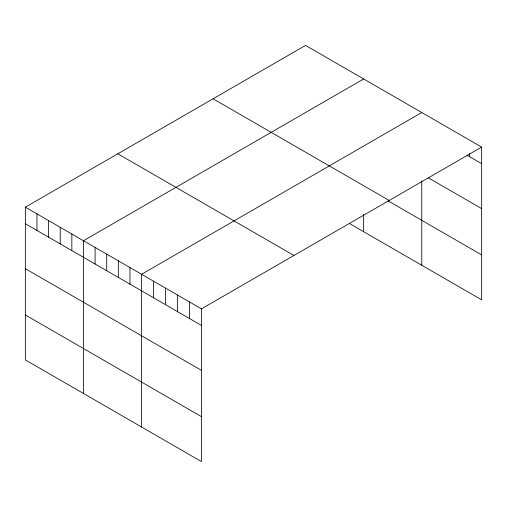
<?xml version="1.0" encoding="UTF-8"?>
<svg xmlns="http://www.w3.org/2000/svg" width="507" height="507" viewBox="0 0 507 507"><rect width="100%" height="100%" fill="white"/><g stroke="black" fill="none" stroke-linecap="round" stroke-linejoin="round"><path stroke-width="0.76" d="M481.65 147.087L201.469 308.852L201.469 461.592L25.35 359.913L25.35 207.173L305.531 45.408L481.65 147.087L481.65 299.827L349.291 223.416M363.652 78.965L83.471 240.724L83.471 393.464M421.767 112.516L141.586 274.281L141.586 427.021M467.01 155.224L481.65 163.672M428.421 177.875L481.65 208.605M213.073 98.789L389.192 200.474M388.267 200.981L481.65 254.901M117.808 153.792L293.927 255.471M25.35 207.173L201.469 308.852M25.35 223.752L201.469 325.437M25.35 268.685L201.469 370.37M25.35 314.98L201.469 416.659M469.672 153.602L469.672 156.758M421.767 180.98L421.767 265.256M363.652 214.36L363.652 231.705M189.491 301.938L189.491 318.523M177.513 295.023L177.513 311.609M165.542 288.109L165.542 304.694M153.564 281.195L153.564 297.78M129.963 267.569L129.963 284.154M118.34 260.858L118.34 277.443M106.717 254.146L106.717 270.732M95.094 247.435L95.094 264.02M71.848 234.012L71.848 250.597M60.219 227.301L60.219 243.886M48.596 220.596L48.596 237.175M36.973 213.884L36.973 230.463"/></g></svg>
